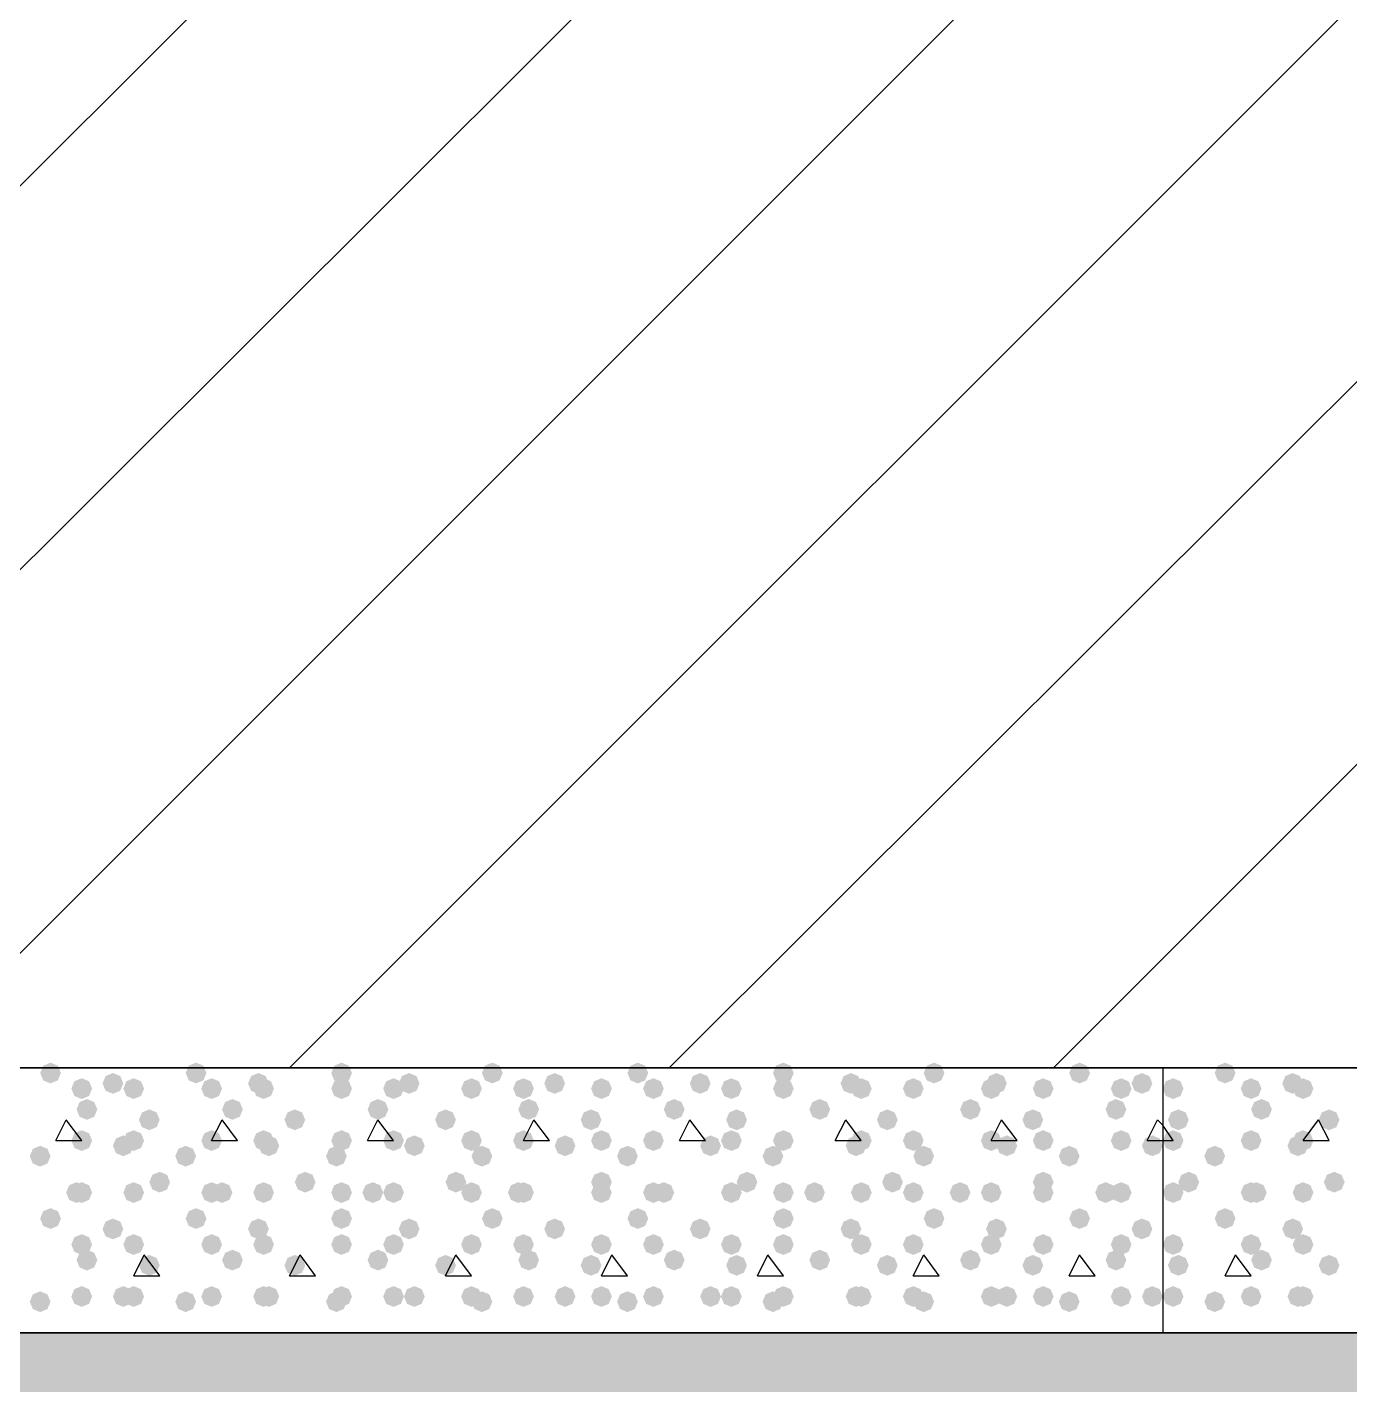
# Model space of a CAD drawing. Header units: millimetres. Extents: x 0 to 420, y 0 to 297.
# Drawn here: x 78.63 to 89.41, y 177.5 to 188.56 of the extents above; entities that cross this region are included whole.
import ezdxf

# ---------------------------------------------------------------- set-up
doc = ezdxf.new("R2010")
doc.units = ezdxf.units.MM
doc.layers.get('0').update_dxf_attribs({"linetype": 'CONTINUOUS'})

msp = doc.modelspace()

# ---------------------------------------------------------------- hatches: boundary and pattern name
at = {"true_color": 0x000008}
for points in [[(78.909333, 180.043667), (78.884462, 179.983871), (78.824667, 179.959), (78.764871, 179.983871), (78.74, 180.043667), (78.764871, 180.103462), (78.824667, 180.128333), (78.884462, 180.103463)], [(80.094667, 180.043667), (80.069796, 179.983871), (80.01, 179.959), (79.950204, 179.983871), (79.925333, 180.043667), (79.950204, 180.103462), (80.01, 180.128333), (80.069796, 180.103463)], [(81.28, 180.043667), (81.255129, 179.983871), (81.195333, 179.959), (81.135538, 179.983871), (81.110667, 180.043667), (81.135537, 180.103462), (81.195333, 180.128333), (81.255129, 180.103463)], [(82.507667, 180.043667), (82.482796, 179.983871), (82.423, 179.959), (82.363204, 179.983871), (82.338333, 180.043667), (82.363204, 180.103462), (82.423, 180.128333), (82.482796, 180.103463)], [(83.693, 180.043667), (83.668129, 179.983871), (83.608333, 179.959), (83.548537, 179.983871), (83.523667, 180.043667), (83.548537, 180.103462), (83.608333, 180.128333), (83.668129, 180.103463)], [(84.878333, 180.043667), (84.853463, 179.983871), (84.793667, 179.959), (84.733871, 179.983871), (84.709, 180.043667), (84.733871, 180.103462), (84.793667, 180.128333), (84.853462, 180.103463)], [(86.106, 180.043667), (86.081129, 179.983871), (86.021333, 179.959), (85.961537, 179.983871), (85.936667, 180.043667), (85.961537, 180.103462), (86.021333, 180.128333), (86.081129, 180.103463)], [(87.291333, 180.043667), (87.266463, 179.983871), (87.206667, 179.959), (87.146871, 179.983871), (87.122, 180.043667), (87.146871, 180.103462), (87.206667, 180.128333), (87.266462, 180.103463)], [(79.163333, 179.916667), (79.138463, 179.856871), (79.078667, 179.832), (79.018871, 179.856871), (78.994, 179.916667), (79.018871, 179.976462), (79.078667, 180.001333), (79.138462, 179.976463)], [(79.417333, 179.959), (79.392463, 179.899204), (79.332667, 179.874333), (79.272871, 179.899204), (79.248, 179.959), (79.272871, 180.018796), (79.332667, 180.043667), (79.392462, 180.018796)], [(79.586667, 179.916667), (79.561796, 179.856871), (79.502, 179.832), (79.442204, 179.856871), (79.417333, 179.916667), (79.442204, 179.976462), (79.502, 180.001333), (79.561796, 179.976463)], [(80.221667, 179.916667), (80.196796, 179.856871), (80.137, 179.832), (80.077204, 179.856871), (80.052333, 179.916667), (80.077204, 179.976462), (80.137, 180.001333), (80.196796, 179.976463)], [(80.602667, 179.959), (80.577796, 179.899204), (80.518, 179.874333), (80.458204, 179.899204), (80.433333, 179.959), (80.458204, 180.018796), (80.518, 180.043667), (80.577796, 180.018796)], [(80.645, 179.916667), (80.620129, 179.856871), (80.560333, 179.832), (80.500538, 179.856871), (80.475667, 179.916667), (80.500537, 179.976462), (80.560333, 180.001333), (80.620129, 179.976463)], [(81.28, 179.916667), (81.255129, 179.856871), (81.195333, 179.832), (81.135538, 179.856871), (81.110667, 179.916667), (81.135537, 179.976462), (81.195333, 180.001333), (81.255129, 179.976463)], [(81.703333, 179.916667), (81.678463, 179.856871), (81.618667, 179.832), (81.558871, 179.856871), (81.534, 179.916667), (81.558871, 179.976462), (81.618667, 180.001333), (81.678462, 179.976463)], [(81.830333, 179.959), (81.805463, 179.899204), (81.745667, 179.874333), (81.685871, 179.899204), (81.661, 179.959), (81.685871, 180.018796), (81.745667, 180.043667), (81.805462, 180.018796)], [(82.338333, 179.916667), (82.313463, 179.856871), (82.253667, 179.832), (82.193871, 179.856871), (82.169, 179.916667), (82.193871, 179.976462), (82.253667, 180.001333), (82.313462, 179.976463)], [(82.761667, 179.916667), (82.736796, 179.856871), (82.677, 179.832), (82.617204, 179.856871), (82.592333, 179.916667), (82.617204, 179.976462), (82.677, 180.001333), (82.736796, 179.976463)], [(83.015667, 179.959), (82.990796, 179.899204), (82.931, 179.874333), (82.871204, 179.899204), (82.846333, 179.959), (82.871204, 180.018796), (82.931, 180.043667), (82.990796, 180.018796)], [(83.396667, 179.916667), (83.371796, 179.856871), (83.312, 179.832), (83.252204, 179.856871), (83.227333, 179.916667), (83.252204, 179.976462), (83.312, 180.001333), (83.371796, 179.976463)], [(83.82, 179.916667), (83.795129, 179.856871), (83.735333, 179.832), (83.675538, 179.856871), (83.650667, 179.916667), (83.675537, 179.976462), (83.735333, 180.001333), (83.795129, 179.976463)], [(84.201, 179.959), (84.176129, 179.899204), (84.116333, 179.874333), (84.056537, 179.899204), (84.031667, 179.959), (84.056537, 180.018796), (84.116333, 180.043667), (84.176129, 180.018796)], [(84.455, 179.916667), (84.430129, 179.856871), (84.370333, 179.832), (84.310538, 179.856871), (84.285667, 179.916667), (84.310537, 179.976462), (84.370333, 180.001333), (84.430129, 179.976463)], [(84.878333, 179.916667), (84.853463, 179.856871), (84.793667, 179.832), (84.733871, 179.856871), (84.709, 179.916667), (84.733871, 179.976462), (84.793667, 180.001333), (84.853462, 179.976463)], [(85.428667, 179.959), (85.403796, 179.899204), (85.344, 179.874333), (85.284204, 179.899204), (85.259333, 179.959), (85.284204, 180.018796), (85.344, 180.043667), (85.403796, 180.018796)], [(85.513333, 179.916667), (85.488463, 179.856871), (85.428667, 179.832), (85.368871, 179.856871), (85.344, 179.916667), (85.368871, 179.976462), (85.428667, 180.001333), (85.488462, 179.976463)], [(85.936667, 179.916667), (85.911796, 179.856871), (85.852, 179.832), (85.792204, 179.856871), (85.767333, 179.916667), (85.792204, 179.976462), (85.852, 180.001333), (85.911796, 179.976463)], [(86.571667, 179.916667), (86.546796, 179.856871), (86.487, 179.832), (86.427204, 179.856871), (86.402333, 179.916667), (86.427204, 179.976462), (86.487, 180.001333), (86.546796, 179.976463)], [(86.614, 179.959), (86.589129, 179.899204), (86.529333, 179.874333), (86.469538, 179.899204), (86.444667, 179.959), (86.469537, 180.018796), (86.529333, 180.043667), (86.589129, 180.018796)], [(86.995, 179.916667), (86.970129, 179.856871), (86.910333, 179.832), (86.850538, 179.856871), (86.825667, 179.916667), (86.850537, 179.976462), (86.910333, 180.001333), (86.970129, 179.976463)], [(87.63, 179.916667), (87.605129, 179.856871), (87.545333, 179.832), (87.485538, 179.856871), (87.460667, 179.916667), (87.485537, 179.976462), (87.545333, 180.001333), (87.605129, 179.976463)], [(87.799333, 179.959), (87.774462, 179.899204), (87.714667, 179.874333), (87.654871, 179.899204), (87.63, 179.959), (87.654871, 180.018796), (87.714667, 180.043667), (87.774462, 180.018796)], [(79.205667, 179.747333), (79.180796, 179.687537), (79.121, 179.662667), (79.061204, 179.687537), (79.036333, 179.747333), (79.061204, 179.807129), (79.121, 179.832), (79.180796, 179.807129)], [(80.391, 179.747333), (80.366129, 179.687537), (80.306333, 179.662667), (80.246537, 179.687537), (80.221667, 179.747333), (80.246537, 179.807129), (80.306333, 179.832), (80.366129, 179.807129)], [(81.576333, 179.747333), (81.551463, 179.687537), (81.491667, 179.662667), (81.431871, 179.687537), (81.407, 179.747333), (81.431871, 179.807129), (81.491667, 179.832), (81.551462, 179.807129)], [(82.804, 179.747333), (82.779129, 179.687537), (82.719333, 179.662667), (82.659538, 179.687537), (82.634667, 179.747333), (82.659537, 179.807129), (82.719333, 179.832), (82.779129, 179.807129)], [(83.989333, 179.747333), (83.964462, 179.687537), (83.904667, 179.662667), (83.844871, 179.687537), (83.82, 179.747333), (83.844871, 179.807129), (83.904667, 179.832), (83.964462, 179.807129)], [(85.174667, 179.747333), (85.149796, 179.687537), (85.09, 179.662667), (85.030204, 179.687537), (85.005333, 179.747333), (85.030204, 179.807129), (85.09, 179.832), (85.149796, 179.807129)], [(86.402333, 179.747333), (86.377463, 179.687537), (86.317667, 179.662667), (86.257871, 179.687537), (86.233, 179.747333), (86.257871, 179.807129), (86.317667, 179.832), (86.377462, 179.807129)], [(87.587667, 179.747333), (87.562796, 179.687537), (87.503, 179.662667), (87.443204, 179.687537), (87.418333, 179.747333), (87.443204, 179.807129), (87.503, 179.832), (87.562796, 179.807129)], [(79.713667, 179.662667), (79.688796, 179.602871), (79.629, 179.578), (79.569204, 179.602871), (79.544333, 179.662667), (79.569204, 179.722462), (79.629, 179.747333), (79.688796, 179.722463)], [(80.899, 179.662667), (80.874129, 179.602871), (80.814333, 179.578), (80.754538, 179.602871), (80.729667, 179.662667), (80.754537, 179.722462), (80.814333, 179.747333), (80.874129, 179.722463)], [(82.126667, 179.662667), (82.101796, 179.602871), (82.042, 179.578), (81.982204, 179.602871), (81.957333, 179.662667), (81.982204, 179.722462), (82.042, 179.747333), (82.101796, 179.722463)], [(83.312, 179.662667), (83.287129, 179.602871), (83.227333, 179.578), (83.167538, 179.602871), (83.142667, 179.662667), (83.167537, 179.722462), (83.227333, 179.747333), (83.287129, 179.722463)], [(84.497333, 179.662667), (84.472463, 179.602871), (84.412667, 179.578), (84.352871, 179.602871), (84.328, 179.662667), (84.352871, 179.722462), (84.412667, 179.747333), (84.472462, 179.722463)], [(85.725, 179.662667), (85.700129, 179.602871), (85.640333, 179.578), (85.580538, 179.602871), (85.555667, 179.662667), (85.580537, 179.722462), (85.640333, 179.747333), (85.700129, 179.722463)], [(86.910333, 179.662667), (86.885463, 179.602871), (86.825667, 179.578), (86.765871, 179.602871), (86.741, 179.662667), (86.765871, 179.722462), (86.825667, 179.747333), (86.885462, 179.722463)], [(79.163333, 179.493333), (79.138463, 179.433538), (79.078667, 179.408667), (79.018871, 179.433538), (78.994, 179.493333), (79.018871, 179.553129), (79.078667, 179.578), (79.138462, 179.553129)], [(79.502, 179.451), (79.477129, 179.391204), (79.417333, 179.366333), (79.357538, 179.391204), (79.332667, 179.451), (79.357537, 179.510796), (79.417333, 179.535667), (79.477129, 179.510796)], [(79.586667, 179.493333), (79.561796, 179.433538), (79.502, 179.408667), (79.442204, 179.433538), (79.417333, 179.493333), (79.442204, 179.553129), (79.502, 179.578), (79.561796, 179.553129)], [(80.221667, 179.493333), (80.196796, 179.433538), (80.137, 179.408667), (80.077204, 179.433538), (80.052333, 179.493333), (80.077204, 179.553129), (80.137, 179.578), (80.196796, 179.553129)], [(80.645, 179.493333), (80.620129, 179.433538), (80.560333, 179.408667), (80.500538, 179.433538), (80.475667, 179.493333), (80.500537, 179.553129), (80.560333, 179.578), (80.620129, 179.553129)], [(80.687333, 179.451), (80.662463, 179.391204), (80.602667, 179.366333), (80.542871, 179.391204), (80.518, 179.451), (80.542871, 179.510796), (80.602667, 179.535667), (80.662462, 179.510796)], [(81.28, 179.493333), (81.255129, 179.433538), (81.195333, 179.408667), (81.135538, 179.433538), (81.110667, 179.493333), (81.135537, 179.553129), (81.195333, 179.578), (81.255129, 179.553129)], [(81.703333, 179.493333), (81.678463, 179.433538), (81.618667, 179.408667), (81.558871, 179.433538), (81.534, 179.493333), (81.558871, 179.553129), (81.618667, 179.578), (81.678462, 179.553129)], [(81.872667, 179.451), (81.847796, 179.391204), (81.788, 179.366333), (81.728204, 179.391204), (81.703333, 179.451), (81.728204, 179.510796), (81.788, 179.535667), (81.847796, 179.510796)], [(82.338333, 179.493333), (82.313463, 179.433538), (82.253667, 179.408667), (82.193871, 179.433538), (82.169, 179.493333), (82.193871, 179.553129), (82.253667, 179.578), (82.313462, 179.553129)], [(82.761667, 179.493333), (82.736796, 179.433538), (82.677, 179.408667), (82.617204, 179.433538), (82.592333, 179.493333), (82.617204, 179.553129), (82.677, 179.578), (82.736796, 179.553129)], [(83.100333, 179.451), (83.075463, 179.391204), (83.015667, 179.366333), (82.955871, 179.391204), (82.931, 179.451), (82.955871, 179.510796), (83.015667, 179.535667), (83.075462, 179.510796)], [(83.396667, 179.493333), (83.371796, 179.433538), (83.312, 179.408667), (83.252204, 179.433538), (83.227333, 179.493333), (83.252204, 179.553129), (83.312, 179.578), (83.371796, 179.553129)], [(83.82, 179.493333), (83.795129, 179.433538), (83.735333, 179.408667), (83.675538, 179.433538), (83.650667, 179.493333), (83.675537, 179.553129), (83.735333, 179.578), (83.795129, 179.553129)], [(84.285667, 179.451), (84.260796, 179.391204), (84.201, 179.366333), (84.141204, 179.391204), (84.116333, 179.451), (84.141204, 179.510796), (84.201, 179.535667), (84.260796, 179.510796)], [(84.455, 179.493333), (84.430129, 179.433538), (84.370333, 179.408667), (84.310538, 179.433538), (84.285667, 179.493333), (84.310537, 179.553129), (84.370333, 179.578), (84.430129, 179.553129)], [(84.878333, 179.493333), (84.853463, 179.433538), (84.793667, 179.408667), (84.733871, 179.433538), (84.709, 179.493333), (84.733871, 179.553129), (84.793667, 179.578), (84.853462, 179.553129)], [(85.471, 179.451), (85.446129, 179.391204), (85.386333, 179.366333), (85.326537, 179.391204), (85.301667, 179.451), (85.326537, 179.510796), (85.386333, 179.535667), (85.446129, 179.510796)], [(85.513333, 179.493333), (85.488463, 179.433538), (85.428667, 179.408667), (85.368871, 179.433538), (85.344, 179.493333), (85.368871, 179.553129), (85.428667, 179.578), (85.488462, 179.553129)], [(85.936667, 179.493333), (85.911796, 179.433538), (85.852, 179.408667), (85.792204, 179.433538), (85.767333, 179.493333), (85.792204, 179.553129), (85.852, 179.578), (85.911796, 179.553129)], [(86.571667, 179.493333), (86.546796, 179.433538), (86.487, 179.408667), (86.427204, 179.433538), (86.402333, 179.493333), (86.427204, 179.553129), (86.487, 179.578), (86.546796, 179.553129)], [(86.698667, 179.451), (86.673796, 179.391204), (86.614, 179.366333), (86.554204, 179.391204), (86.529333, 179.451), (86.554204, 179.510796), (86.614, 179.535667), (86.673796, 179.510796)], [(86.995, 179.493333), (86.970129, 179.433538), (86.910333, 179.408667), (86.850538, 179.433538), (86.825667, 179.493333), (86.850537, 179.553129), (86.910333, 179.578), (86.970129, 179.553129)], [(87.63, 179.493333), (87.605129, 179.433538), (87.545333, 179.408667), (87.485538, 179.433538), (87.460667, 179.493333), (87.485537, 179.553129), (87.545333, 179.578), (87.605129, 179.553129)], [(87.884, 179.451), (87.859129, 179.391204), (87.799333, 179.366333), (87.739538, 179.391204), (87.714667, 179.451), (87.739537, 179.510796), (87.799333, 179.535667), (87.859129, 179.510796)], [(78.824667, 179.366333), (78.799796, 179.306537), (78.74, 179.281667), (78.680204, 179.306537), (78.655333, 179.366333), (78.680204, 179.426129), (78.74, 179.451), (78.799796, 179.426129)], [(80.01, 179.366333), (79.985129, 179.306537), (79.925333, 179.281667), (79.865538, 179.306537), (79.840667, 179.366333), (79.865537, 179.426129), (79.925333, 179.451), (79.985129, 179.426129)], [(81.237667, 179.366333), (81.212796, 179.306537), (81.153, 179.281667), (81.093204, 179.306537), (81.068333, 179.366333), (81.093204, 179.426129), (81.153, 179.451), (81.212796, 179.426129)], [(82.423, 179.366333), (82.398129, 179.306537), (82.338333, 179.281667), (82.278537, 179.306537), (82.253667, 179.366333), (82.278537, 179.426129), (82.338333, 179.451), (82.398129, 179.426129)], [(83.608333, 179.366333), (83.583463, 179.306537), (83.523667, 179.281667), (83.463871, 179.306537), (83.439, 179.366333), (83.463871, 179.426129), (83.523667, 179.451), (83.583462, 179.426129)], [(84.793667, 179.366333), (84.768796, 179.306537), (84.709, 179.281667), (84.649204, 179.306537), (84.624333, 179.366333), (84.649204, 179.426129), (84.709, 179.451), (84.768796, 179.426129)], [(86.021333, 179.366333), (85.996462, 179.306537), (85.936667, 179.281667), (85.876871, 179.306537), (85.852, 179.366333), (85.876871, 179.426129), (85.936667, 179.451), (85.996462, 179.426129)], [(87.206667, 179.366333), (87.181796, 179.306537), (87.122, 179.281667), (87.062204, 179.306537), (87.037333, 179.366333), (87.062204, 179.426129), (87.122, 179.451), (87.181796, 179.426129)], [(79.798333, 179.154667), (79.773463, 179.094871), (79.713667, 179.07), (79.653871, 179.094871), (79.629, 179.154667), (79.653871, 179.214462), (79.713667, 179.239333), (79.773462, 179.214463)], [(80.983667, 179.154667), (80.958796, 179.094871), (80.899, 179.07), (80.839204, 179.094871), (80.814333, 179.154667), (80.839204, 179.214462), (80.899, 179.239333), (80.958796, 179.214463)], [(82.211333, 179.154667), (82.186462, 179.094871), (82.126667, 179.07), (82.066871, 179.094871), (82.042, 179.154667), (82.066871, 179.214462), (82.126667, 179.239333), (82.186462, 179.214463)], [(83.396667, 179.154667), (83.371796, 179.094871), (83.312, 179.07), (83.252204, 179.094871), (83.227333, 179.154667), (83.252204, 179.214462), (83.312, 179.239333), (83.371796, 179.214463)], [(84.582, 179.154667), (84.557129, 179.094871), (84.497333, 179.07), (84.437538, 179.094871), (84.412667, 179.154667), (84.437537, 179.214462), (84.497333, 179.239333), (84.557129, 179.214463)], [(85.767333, 179.154667), (85.742463, 179.094871), (85.682667, 179.07), (85.622871, 179.094871), (85.598, 179.154667), (85.622871, 179.214462), (85.682667, 179.239333), (85.742462, 179.214463)], [(86.995, 179.154667), (86.970129, 179.094871), (86.910333, 179.07), (86.850538, 179.094871), (86.825667, 179.154667), (86.850537, 179.214462), (86.910333, 179.239333), (86.970129, 179.214463)], [(79.121, 179.07), (79.096129, 179.010204), (79.036333, 178.985333), (78.976537, 179.010204), (78.951667, 179.07), (78.976537, 179.129796), (79.036333, 179.154667), (79.096129, 179.129796)], [(79.163333, 179.07), (79.138463, 179.010204), (79.078667, 178.985333), (79.018871, 179.010204), (78.994, 179.07), (79.018871, 179.129796), (79.078667, 179.154667), (79.138462, 179.129796)], [(79.586667, 179.07), (79.561796, 179.010204), (79.502, 178.985333), (79.442204, 179.010204), (79.417333, 179.07), (79.442204, 179.129796), (79.502, 179.154667), (79.561796, 179.129796)], [(80.221667, 179.07), (80.196796, 179.010204), (80.137, 178.985333), (80.077204, 179.010204), (80.052333, 179.07), (80.077204, 179.129796), (80.137, 179.154667), (80.196796, 179.129796)], [(80.306333, 179.07), (80.281463, 179.010204), (80.221667, 178.985333), (80.161871, 179.010204), (80.137, 179.07), (80.161871, 179.129796), (80.221667, 179.154667), (80.281462, 179.129796)], [(80.645, 179.07), (80.620129, 179.010204), (80.560333, 178.985333), (80.500538, 179.010204), (80.475667, 179.07), (80.500537, 179.129796), (80.560333, 179.154667), (80.620129, 179.129796)], [(81.28, 179.07), (81.255129, 179.010204), (81.195333, 178.985333), (81.135538, 179.010204), (81.110667, 179.07), (81.135537, 179.129796), (81.195333, 179.154667), (81.255129, 179.129796)], [(81.534, 179.07), (81.509129, 179.010204), (81.449333, 178.985333), (81.389538, 179.010204), (81.364667, 179.07), (81.389537, 179.129796), (81.449333, 179.154667), (81.509129, 179.129796)], [(81.703333, 179.07), (81.678463, 179.010204), (81.618667, 178.985333), (81.558871, 179.010204), (81.534, 179.07), (81.558871, 179.129796), (81.618667, 179.154667), (81.678462, 179.129796)], [(82.338333, 179.07), (82.313463, 179.010204), (82.253667, 178.985333), (82.193871, 179.010204), (82.169, 179.07), (82.193871, 179.129796), (82.253667, 179.154667), (82.313462, 179.129796)], [(82.719333, 179.07), (82.694462, 179.010204), (82.634667, 178.985333), (82.574871, 179.010204), (82.55, 179.07), (82.574871, 179.129796), (82.634667, 179.154667), (82.694462, 179.129796)], [(82.761667, 179.07), (82.736796, 179.010204), (82.677, 178.985333), (82.617204, 179.010204), (82.592333, 179.07), (82.617204, 179.129796), (82.677, 179.154667), (82.736796, 179.129796)], [(83.396667, 179.07), (83.371796, 179.010204), (83.312, 178.985333), (83.252204, 179.010204), (83.227333, 179.07), (83.252204, 179.129796), (83.312, 179.154667), (83.371796, 179.129796)], [(83.82, 179.07), (83.795129, 179.010204), (83.735333, 178.985333), (83.675538, 179.010204), (83.650667, 179.07), (83.675537, 179.129796), (83.735333, 179.154667), (83.795129, 179.129796)], [(83.904667, 179.07), (83.879796, 179.010204), (83.82, 178.985333), (83.760204, 179.010204), (83.735333, 179.07), (83.760204, 179.129796), (83.82, 179.154667), (83.879796, 179.129796)], [(84.455, 179.07), (84.430129, 179.010204), (84.370333, 178.985333), (84.310538, 179.010204), (84.285667, 179.07), (84.310537, 179.129796), (84.370333, 179.154667), (84.430129, 179.129796)], [(84.878333, 179.07), (84.853463, 179.010204), (84.793667, 178.985333), (84.733871, 179.010204), (84.709, 179.07), (84.733871, 179.129796), (84.793667, 179.154667), (84.853462, 179.129796)], [(85.132333, 179.07), (85.107463, 179.010204), (85.047667, 178.985333), (84.987871, 179.010204), (84.963, 179.07), (84.987871, 179.129796), (85.047667, 179.154667), (85.107462, 179.129796)], [(85.513333, 179.07), (85.488463, 179.010204), (85.428667, 178.985333), (85.368871, 179.010204), (85.344, 179.07), (85.368871, 179.129796), (85.428667, 179.154667), (85.488462, 179.129796)], [(85.936667, 179.07), (85.911796, 179.010204), (85.852, 178.985333), (85.792204, 179.010204), (85.767333, 179.07), (85.792204, 179.129796), (85.852, 179.154667), (85.911796, 179.129796)], [(86.317667, 179.07), (86.292796, 179.010204), (86.233, 178.985333), (86.173204, 179.010204), (86.148333, 179.07), (86.173204, 179.129796), (86.233, 179.154667), (86.292796, 179.129796)], [(86.571667, 179.07), (86.546796, 179.010204), (86.487, 178.985333), (86.427204, 179.010204), (86.402333, 179.07), (86.427204, 179.129796), (86.487, 179.154667), (86.546796, 179.129796)], [(86.995, 179.07), (86.970129, 179.010204), (86.910333, 178.985333), (86.850538, 179.010204), (86.825667, 179.07), (86.850537, 179.129796), (86.910333, 179.154667), (86.970129, 179.129796)], [(87.503, 179.07), (87.478129, 179.010204), (87.418333, 178.985333), (87.358537, 179.010204), (87.333667, 179.07), (87.358537, 179.129796), (87.418333, 179.154667), (87.478129, 179.129796)], [(87.63, 179.07), (87.605129, 179.010204), (87.545333, 178.985333), (87.485538, 179.010204), (87.460667, 179.07), (87.485537, 179.129796), (87.545333, 179.154667), (87.605129, 179.129796)], [(78.909333, 178.858333), (78.884462, 178.798537), (78.824667, 178.773667), (78.764871, 178.798537), (78.74, 178.858333), (78.764871, 178.918129), (78.824667, 178.943), (78.884462, 178.918129)], [(79.417333, 178.773667), (79.392463, 178.713871), (79.332667, 178.689), (79.272871, 178.713871), (79.248, 178.773667), (79.272871, 178.833462), (79.332667, 178.858333), (79.392462, 178.833463)], [(80.094667, 178.858333), (80.069796, 178.798537), (80.01, 178.773667), (79.950204, 178.798537), (79.925333, 178.858333), (79.950204, 178.918129), (80.01, 178.943), (80.069796, 178.918129)], [(80.602667, 178.773667), (80.577796, 178.713871), (80.518, 178.689), (80.458204, 178.713871), (80.433333, 178.773667), (80.458204, 178.833462), (80.518, 178.858333), (80.577796, 178.833463)], [(81.28, 178.858333), (81.255129, 178.798537), (81.195333, 178.773667), (81.135538, 178.798537), (81.110667, 178.858333), (81.135537, 178.918129), (81.195333, 178.943), (81.255129, 178.918129)], [(81.830333, 178.773667), (81.805463, 178.713871), (81.745667, 178.689), (81.685871, 178.713871), (81.661, 178.773667), (81.685871, 178.833462), (81.745667, 178.858333), (81.805462, 178.833463)], [(82.507667, 178.858333), (82.482796, 178.798537), (82.423, 178.773667), (82.363204, 178.798537), (82.338333, 178.858333), (82.363204, 178.918129), (82.423, 178.943), (82.482796, 178.918129)], [(83.015667, 178.773667), (82.990796, 178.713871), (82.931, 178.689), (82.871204, 178.713871), (82.846333, 178.773667), (82.871204, 178.833462), (82.931, 178.858333), (82.990796, 178.833463)], [(83.693, 178.858333), (83.668129, 178.798537), (83.608333, 178.773667), (83.548537, 178.798537), (83.523667, 178.858333), (83.548537, 178.918129), (83.608333, 178.943), (83.668129, 178.918129)], [(84.201, 178.773667), (84.176129, 178.713871), (84.116333, 178.689), (84.056537, 178.713871), (84.031667, 178.773667), (84.056537, 178.833462), (84.116333, 178.858333), (84.176129, 178.833463)], [(84.878333, 178.858333), (84.853463, 178.798537), (84.793667, 178.773667), (84.733871, 178.798537), (84.709, 178.858333), (84.733871, 178.918129), (84.793667, 178.943), (84.853462, 178.918129)], [(85.428667, 178.773667), (85.403796, 178.713871), (85.344, 178.689), (85.284204, 178.713871), (85.259333, 178.773667), (85.284204, 178.833462), (85.344, 178.858333), (85.403796, 178.833463)], [(86.106, 178.858333), (86.081129, 178.798537), (86.021333, 178.773667), (85.961537, 178.798537), (85.936667, 178.858333), (85.961537, 178.918129), (86.021333, 178.943), (86.081129, 178.918129)], [(86.614, 178.773667), (86.589129, 178.713871), (86.529333, 178.689), (86.469538, 178.713871), (86.444667, 178.773667), (86.469537, 178.833462), (86.529333, 178.858333), (86.589129, 178.833463)], [(87.291333, 178.858333), (87.266463, 178.798537), (87.206667, 178.773667), (87.146871, 178.798537), (87.122, 178.858333), (87.146871, 178.918129), (87.206667, 178.943), (87.266462, 178.918129)], [(87.799333, 178.773667), (87.774462, 178.713871), (87.714667, 178.689), (87.654871, 178.713871), (87.63, 178.773667), (87.654871, 178.833462), (87.714667, 178.858333), (87.774462, 178.833463)], [(79.163333, 178.646667), (79.138463, 178.586871), (79.078667, 178.562), (79.018871, 178.586871), (78.994, 178.646667), (79.018871, 178.706462), (79.078667, 178.731333), (79.138462, 178.706463)], [(79.586667, 178.646667), (79.561796, 178.586871), (79.502, 178.562), (79.442204, 178.586871), (79.417333, 178.646667), (79.442204, 178.706462), (79.502, 178.731333), (79.561796, 178.706463)], [(80.221667, 178.646667), (80.196796, 178.586871), (80.137, 178.562), (80.077204, 178.586871), (80.052333, 178.646667), (80.077204, 178.706462), (80.137, 178.731333), (80.196796, 178.706463)], [(80.645, 178.646667), (80.620129, 178.586871), (80.560333, 178.562), (80.500538, 178.586871), (80.475667, 178.646667), (80.500537, 178.706462), (80.560333, 178.731333), (80.620129, 178.706463)], [(81.28, 178.646667), (81.255129, 178.586871), (81.195333, 178.562), (81.135538, 178.586871), (81.110667, 178.646667), (81.135537, 178.706462), (81.195333, 178.731333), (81.255129, 178.706463)], [(81.703333, 178.646667), (81.678463, 178.586871), (81.618667, 178.562), (81.558871, 178.586871), (81.534, 178.646667), (81.558871, 178.706462), (81.618667, 178.731333), (81.678462, 178.706463)], [(82.338333, 178.646667), (82.313463, 178.586871), (82.253667, 178.562), (82.193871, 178.586871), (82.169, 178.646667), (82.193871, 178.706462), (82.253667, 178.731333), (82.313462, 178.706463)], [(82.761667, 178.646667), (82.736796, 178.586871), (82.677, 178.562), (82.617204, 178.586871), (82.592333, 178.646667), (82.617204, 178.706462), (82.677, 178.731333), (82.736796, 178.706463)], [(83.396667, 178.646667), (83.371796, 178.586871), (83.312, 178.562), (83.252204, 178.586871), (83.227333, 178.646667), (83.252204, 178.706462), (83.312, 178.731333), (83.371796, 178.706463)], [(83.82, 178.646667), (83.795129, 178.586871), (83.735333, 178.562), (83.675538, 178.586871), (83.650667, 178.646667), (83.675537, 178.706462), (83.735333, 178.731333), (83.795129, 178.706463)], [(84.455, 178.646667), (84.430129, 178.586871), (84.370333, 178.562), (84.310538, 178.586871), (84.285667, 178.646667), (84.310537, 178.706462), (84.370333, 178.731333), (84.430129, 178.706463)], [(84.878333, 178.646667), (84.853463, 178.586871), (84.793667, 178.562), (84.733871, 178.586871), (84.709, 178.646667), (84.733871, 178.706462), (84.793667, 178.731333), (84.853462, 178.706463)], [(85.513333, 178.646667), (85.488463, 178.586871), (85.428667, 178.562), (85.368871, 178.586871), (85.344, 178.646667), (85.368871, 178.706462), (85.428667, 178.731333), (85.488462, 178.706463)], [(85.936667, 178.646667), (85.911796, 178.586871), (85.852, 178.562), (85.792204, 178.586871), (85.767333, 178.646667), (85.792204, 178.706462), (85.852, 178.731333), (85.911796, 178.706463)], [(86.571667, 178.646667), (86.546796, 178.586871), (86.487, 178.562), (86.427204, 178.586871), (86.402333, 178.646667), (86.427204, 178.706462), (86.487, 178.731333), (86.546796, 178.706463)], [(86.995, 178.646667), (86.970129, 178.586871), (86.910333, 178.562), (86.850538, 178.586871), (86.825667, 178.646667), (86.850537, 178.706462), (86.910333, 178.731333), (86.970129, 178.706463)], [(87.63, 178.646667), (87.605129, 178.586871), (87.545333, 178.562), (87.485538, 178.586871), (87.460667, 178.646667), (87.485537, 178.706462), (87.545333, 178.731333), (87.605129, 178.706463)], [(79.205667, 178.519667), (79.180796, 178.459871), (79.121, 178.435), (79.061204, 178.459871), (79.036333, 178.519667), (79.061204, 178.579462), (79.121, 178.604333), (79.180796, 178.579463)], [(79.713667, 178.477333), (79.688796, 178.417537), (79.629, 178.392667), (79.569204, 178.417537), (79.544333, 178.477333), (79.569204, 178.537129), (79.629, 178.562), (79.688796, 178.537129)], [(80.391, 178.519667), (80.366129, 178.459871), (80.306333, 178.435), (80.246537, 178.459871), (80.221667, 178.519667), (80.246537, 178.579462), (80.306333, 178.604333), (80.366129, 178.579463)], [(80.899, 178.477333), (80.874129, 178.417537), (80.814333, 178.392667), (80.754538, 178.417537), (80.729667, 178.477333), (80.754537, 178.537129), (80.814333, 178.562), (80.874129, 178.537129)], [(81.576333, 178.519667), (81.551463, 178.459871), (81.491667, 178.435), (81.431871, 178.459871), (81.407, 178.519667), (81.431871, 178.579462), (81.491667, 178.604333), (81.551462, 178.579463)], [(82.126667, 178.477333), (82.101796, 178.417537), (82.042, 178.392667), (81.982204, 178.417537), (81.957333, 178.477333), (81.982204, 178.537129), (82.042, 178.562), (82.101796, 178.537129)], [(82.804, 178.519667), (82.779129, 178.459871), (82.719333, 178.435), (82.659538, 178.459871), (82.634667, 178.519667), (82.659537, 178.579462), (82.719333, 178.604333), (82.779129, 178.579463)], [(83.312, 178.477333), (83.287129, 178.417537), (83.227333, 178.392667), (83.167538, 178.417537), (83.142667, 178.477333), (83.167537, 178.537129), (83.227333, 178.562), (83.287129, 178.537129)], [(83.989333, 178.519667), (83.964462, 178.459871), (83.904667, 178.435), (83.844871, 178.459871), (83.82, 178.519667), (83.844871, 178.579462), (83.904667, 178.604333), (83.964462, 178.579463)], [(84.497333, 178.477333), (84.472463, 178.417537), (84.412667, 178.392667), (84.352871, 178.417537), (84.328, 178.477333), (84.352871, 178.537129), (84.412667, 178.562), (84.472462, 178.537129)], [(85.174667, 178.519667), (85.149796, 178.459871), (85.09, 178.435), (85.030204, 178.459871), (85.005333, 178.519667), (85.030204, 178.579462), (85.09, 178.604333), (85.149796, 178.579463)], [(85.725, 178.477333), (85.700129, 178.417537), (85.640333, 178.392667), (85.580538, 178.417537), (85.555667, 178.477333), (85.580537, 178.537129), (85.640333, 178.562), (85.700129, 178.537129)], [(86.402333, 178.519667), (86.377463, 178.459871), (86.317667, 178.435), (86.257871, 178.459871), (86.233, 178.519667), (86.257871, 178.579462), (86.317667, 178.604333), (86.377462, 178.579463)], [(86.910333, 178.477333), (86.885463, 178.417537), (86.825667, 178.392667), (86.765871, 178.417537), (86.741, 178.477333), (86.765871, 178.537129), (86.825667, 178.562), (86.885462, 178.537129)], [(87.587667, 178.519667), (87.562796, 178.459871), (87.503, 178.435), (87.443204, 178.459871), (87.418333, 178.519667), (87.443204, 178.579462), (87.503, 178.604333), (87.562796, 178.579463)], [(79.163333, 178.223333), (79.138463, 178.163537), (79.078667, 178.138667), (79.018871, 178.163537), (78.994, 178.223333), (79.018871, 178.283129), (79.078667, 178.308), (79.138462, 178.283129)], [(79.502, 178.223333), (79.477129, 178.163537), (79.417333, 178.138667), (79.357538, 178.163537), (79.332667, 178.223333), (79.357537, 178.283129), (79.417333, 178.308), (79.477129, 178.283129)], [(79.586667, 178.223333), (79.561796, 178.163537), (79.502, 178.138667), (79.442204, 178.163537), (79.417333, 178.223333), (79.442204, 178.283129), (79.502, 178.308), (79.561796, 178.283129)], [(80.221667, 178.223333), (80.196796, 178.163537), (80.137, 178.138667), (80.077204, 178.163537), (80.052333, 178.223333), (80.077204, 178.283129), (80.137, 178.308), (80.196796, 178.283129)], [(80.645, 178.223333), (80.620129, 178.163537), (80.560333, 178.138667), (80.500538, 178.163537), (80.475667, 178.223333), (80.500537, 178.283129), (80.560333, 178.308), (80.620129, 178.283129)], [(80.687333, 178.223333), (80.662463, 178.163537), (80.602667, 178.138667), (80.542871, 178.163537), (80.518, 178.223333), (80.542871, 178.283129), (80.602667, 178.308), (80.662462, 178.283129)], [(81.28, 178.223333), (81.255129, 178.163537), (81.195333, 178.138667), (81.135538, 178.163537), (81.110667, 178.223333), (81.135537, 178.283129), (81.195333, 178.308), (81.255129, 178.283129)], [(81.703333, 178.223333), (81.678463, 178.163537), (81.618667, 178.138667), (81.558871, 178.163537), (81.534, 178.223333), (81.558871, 178.283129), (81.618667, 178.308), (81.678462, 178.283129)], [(81.872667, 178.223333), (81.847796, 178.163537), (81.788, 178.138667), (81.728204, 178.163537), (81.703333, 178.223333), (81.728204, 178.283129), (81.788, 178.308), (81.847796, 178.283129)], [(82.338333, 178.223333), (82.313463, 178.163537), (82.253667, 178.138667), (82.193871, 178.163537), (82.169, 178.223333), (82.193871, 178.283129), (82.253667, 178.308), (82.313462, 178.283129)], [(82.761667, 178.223333), (82.736796, 178.163537), (82.677, 178.138667), (82.617204, 178.163537), (82.592333, 178.223333), (82.617204, 178.283129), (82.677, 178.308), (82.736796, 178.283129)], [(83.100333, 178.223333), (83.075463, 178.163537), (83.015667, 178.138667), (82.955871, 178.163537), (82.931, 178.223333), (82.955871, 178.283129), (83.015667, 178.308), (83.075462, 178.283129)], [(83.396667, 178.223333), (83.371796, 178.163537), (83.312, 178.138667), (83.252204, 178.163537), (83.227333, 178.223333), (83.252204, 178.283129), (83.312, 178.308), (83.371796, 178.283129)], [(83.82, 178.223333), (83.795129, 178.163537), (83.735333, 178.138667), (83.675538, 178.163537), (83.650667, 178.223333), (83.675537, 178.283129), (83.735333, 178.308), (83.795129, 178.283129)], [(84.285667, 178.223333), (84.260796, 178.163537), (84.201, 178.138667), (84.141204, 178.163537), (84.116333, 178.223333), (84.141204, 178.283129), (84.201, 178.308), (84.260796, 178.283129)], [(84.455, 178.223333), (84.430129, 178.163537), (84.370333, 178.138667), (84.310538, 178.163537), (84.285667, 178.223333), (84.310537, 178.283129), (84.370333, 178.308), (84.430129, 178.283129)], [(84.878333, 178.223333), (84.853463, 178.163537), (84.793667, 178.138667), (84.733871, 178.163537), (84.709, 178.223333), (84.733871, 178.283129), (84.793667, 178.308), (84.853462, 178.283129)], [(85.471, 178.223333), (85.446129, 178.163537), (85.386333, 178.138667), (85.326537, 178.163537), (85.301667, 178.223333), (85.326537, 178.283129), (85.386333, 178.308), (85.446129, 178.283129)], [(85.513333, 178.223333), (85.488463, 178.163537), (85.428667, 178.138667), (85.368871, 178.163537), (85.344, 178.223333), (85.368871, 178.283129), (85.428667, 178.308), (85.488462, 178.283129)], [(85.936667, 178.223333), (85.911796, 178.163537), (85.852, 178.138667), (85.792204, 178.163537), (85.767333, 178.223333), (85.792204, 178.283129), (85.852, 178.308), (85.911796, 178.283129)], [(86.571667, 178.223333), (86.546796, 178.163537), (86.487, 178.138667), (86.427204, 178.163537), (86.402333, 178.223333), (86.427204, 178.283129), (86.487, 178.308), (86.546796, 178.283129)], [(86.698667, 178.223333), (86.673796, 178.163537), (86.614, 178.138667), (86.554204, 178.163537), (86.529333, 178.223333), (86.554204, 178.283129), (86.614, 178.308), (86.673796, 178.283129)], [(86.995, 178.223333), (86.970129, 178.163537), (86.910333, 178.138667), (86.850538, 178.163537), (86.825667, 178.223333), (86.850537, 178.283129), (86.910333, 178.308), (86.970129, 178.283129)], [(87.63, 178.223333), (87.605129, 178.163537), (87.545333, 178.138667), (87.485538, 178.163537), (87.460667, 178.223333), (87.485537, 178.283129), (87.545333, 178.308), (87.605129, 178.283129)], [(87.884, 178.223333), (87.859129, 178.163537), (87.799333, 178.138667), (87.739538, 178.163537), (87.714667, 178.223333), (87.739537, 178.283129), (87.799333, 178.308), (87.859129, 178.283129)], [(78.824667, 178.181), (78.799796, 178.121204), (78.74, 178.096333), (78.680204, 178.121204), (78.655333, 178.181), (78.680204, 178.240796), (78.74, 178.265667), (78.799796, 178.240796)], [(80.01, 178.181), (79.985129, 178.121204), (79.925333, 178.096333), (79.865538, 178.121204), (79.840667, 178.181), (79.865537, 178.240796), (79.925333, 178.265667), (79.985129, 178.240796)], [(81.237667, 178.181), (81.212796, 178.121204), (81.153, 178.096333), (81.093204, 178.121204), (81.068333, 178.181), (81.093204, 178.240796), (81.153, 178.265667), (81.212796, 178.240796)], [(82.423, 178.181), (82.398129, 178.121204), (82.338333, 178.096333), (82.278537, 178.121204), (82.253667, 178.181), (82.278537, 178.240796), (82.338333, 178.265667), (82.398129, 178.240796)], [(83.608333, 178.181), (83.583463, 178.121204), (83.523667, 178.096333), (83.463871, 178.121204), (83.439, 178.181), (83.463871, 178.240796), (83.523667, 178.265667), (83.583462, 178.240796)], [(84.793667, 178.181), (84.768796, 178.121204), (84.709, 178.096333), (84.649204, 178.121204), (84.624333, 178.181), (84.649204, 178.240796), (84.709, 178.265667), (84.768796, 178.240796)], [(86.021333, 178.181), (85.996462, 178.121204), (85.936667, 178.096333), (85.876871, 178.121204), (85.852, 178.181), (85.876871, 178.240796), (85.936667, 178.265667), (85.996462, 178.240796)], [(87.206667, 178.181), (87.181796, 178.121204), (87.122, 178.096333), (87.062204, 178.121204), (87.037333, 178.181), (87.062204, 178.240796), (87.122, 178.265667), (87.181796, 178.240796)]]:
    msp.add_hatch(color=0, dxfattribs=at).paths.add_polyline_path(points, flags=0)
at = {"true_color": 0x000007}
for points in [[(88.476667, 180.043667), (88.451796, 179.983871), (88.392, 179.959), (88.332204, 179.983871), (88.307333, 180.043667), (88.332204, 180.103462), (88.392, 180.128333), (88.451796, 180.103463)], [(88.053333, 179.916667), (88.028463, 179.856871), (87.968667, 179.832), (87.908871, 179.856871), (87.884, 179.916667), (87.908871, 179.976462), (87.968667, 180.001333), (88.028462, 179.976463)], [(88.688333, 179.916667), (88.663463, 179.856871), (88.603667, 179.832), (88.543871, 179.856871), (88.519, 179.916667), (88.543871, 179.976462), (88.603667, 180.001333), (88.663462, 179.976463)], [(89.027, 179.959), (89.002129, 179.899204), (88.942333, 179.874333), (88.882538, 179.899204), (88.857667, 179.959), (88.882537, 180.018796), (88.942333, 180.043667), (89.002129, 180.018796)], [(89.111667, 179.916667), (89.086796, 179.856871), (89.027, 179.832), (88.967204, 179.856871), (88.942333, 179.916667), (88.967204, 179.976462), (89.027, 180.001333), (89.086796, 179.976463)], [(88.773, 179.747333), (88.748129, 179.687537), (88.688333, 179.662667), (88.628537, 179.687537), (88.603667, 179.747333), (88.628537, 179.807129), (88.688333, 179.832), (88.748129, 179.807129)], [(88.095667, 179.662667), (88.070796, 179.602871), (88.011, 179.578), (87.951204, 179.602871), (87.926333, 179.662667), (87.951204, 179.722462), (88.011, 179.747333), (88.070796, 179.722463)], [(89.323333, 179.662667), (89.298463, 179.602871), (89.238667, 179.578), (89.178871, 179.602871), (89.154, 179.662667), (89.178871, 179.722462), (89.238667, 179.747333), (89.298462, 179.722463)], [(88.053333, 179.493333), (88.028463, 179.433538), (87.968667, 179.408667), (87.908871, 179.433538), (87.884, 179.493333), (87.908871, 179.553129), (87.968667, 179.578), (88.028462, 179.553129)], [(88.688333, 179.493333), (88.663463, 179.433538), (88.603667, 179.408667), (88.543871, 179.433538), (88.519, 179.493333), (88.543871, 179.553129), (88.603667, 179.578), (88.663462, 179.553129)], [(89.069333, 179.451), (89.044462, 179.391204), (88.984667, 179.366333), (88.924871, 179.391204), (88.9, 179.451), (88.924871, 179.510796), (88.984667, 179.535667), (89.044462, 179.510796)], [(89.111667, 179.493333), (89.086796, 179.433538), (89.027, 179.408667), (88.967204, 179.433538), (88.942333, 179.493333), (88.967204, 179.553129), (89.027, 179.578), (89.086796, 179.553129)], [(88.392, 179.366333), (88.367129, 179.306537), (88.307333, 179.281667), (88.247538, 179.306537), (88.222667, 179.366333), (88.247537, 179.426129), (88.307333, 179.451), (88.367129, 179.426129)], [(88.180333, 179.154667), (88.155463, 179.094871), (88.095667, 179.07), (88.035871, 179.094871), (88.011, 179.154667), (88.035871, 179.214462), (88.095667, 179.239333), (88.155462, 179.214463)], [(89.365667, 179.154667), (89.340796, 179.094871), (89.281, 179.07), (89.221204, 179.094871), (89.196333, 179.154667), (89.221204, 179.214462), (89.281, 179.239333), (89.340796, 179.214463)], [(88.053333, 179.07), (88.028463, 179.010204), (87.968667, 178.985333), (87.908871, 179.010204), (87.884, 179.07), (87.908871, 179.129796), (87.968667, 179.154667), (88.028462, 179.129796)], [(88.688333, 179.07), (88.663463, 179.010204), (88.603667, 178.985333), (88.543871, 179.010204), (88.519, 179.07), (88.543871, 179.129796), (88.603667, 179.154667), (88.663462, 179.129796)], [(88.730667, 179.07), (88.705796, 179.010204), (88.646, 178.985333), (88.586204, 179.010204), (88.561333, 179.07), (88.586204, 179.129796), (88.646, 179.154667), (88.705796, 179.129796)], [(89.111667, 179.07), (89.086796, 179.010204), (89.027, 178.985333), (88.967204, 179.010204), (88.942333, 179.07), (88.967204, 179.129796), (89.027, 179.154667), (89.086796, 179.129796)], [(88.476667, 178.858333), (88.451796, 178.798537), (88.392, 178.773667), (88.332204, 178.798537), (88.307333, 178.858333), (88.332204, 178.918129), (88.392, 178.943), (88.451796, 178.918129)], [(89.027, 178.773667), (89.002129, 178.713871), (88.942333, 178.689), (88.882538, 178.713871), (88.857667, 178.773667), (88.882537, 178.833462), (88.942333, 178.858333), (89.002129, 178.833463)], [(88.053333, 178.646667), (88.028463, 178.586871), (87.968667, 178.562), (87.908871, 178.586871), (87.884, 178.646667), (87.908871, 178.706462), (87.968667, 178.731333), (88.028462, 178.706463)], [(88.688333, 178.646667), (88.663463, 178.586871), (88.603667, 178.562), (88.543871, 178.586871), (88.519, 178.646667), (88.543871, 178.706462), (88.603667, 178.731333), (88.663462, 178.706463)], [(89.111667, 178.646667), (89.086796, 178.586871), (89.027, 178.562), (88.967204, 178.586871), (88.942333, 178.646667), (88.967204, 178.706462), (89.027, 178.731333), (89.086796, 178.706463)], [(88.095667, 178.477333), (88.070796, 178.417537), (88.011, 178.392667), (87.951204, 178.417537), (87.926333, 178.477333), (87.951204, 178.537129), (88.011, 178.562), (88.070796, 178.537129)], [(88.773, 178.519667), (88.748129, 178.459871), (88.688333, 178.435), (88.628537, 178.459871), (88.603667, 178.519667), (88.628537, 178.579462), (88.688333, 178.604333), (88.748129, 178.579463)], [(89.323333, 178.477333), (89.298463, 178.417537), (89.238667, 178.392667), (89.178871, 178.417537), (89.154, 178.477333), (89.178871, 178.537129), (89.238667, 178.562), (89.298462, 178.537129)], [(88.053333, 178.223333), (88.028463, 178.163537), (87.968667, 178.138667), (87.908871, 178.163537), (87.884, 178.223333), (87.908871, 178.283129), (87.968667, 178.308), (88.028462, 178.283129)], [(88.688333, 178.223333), (88.663463, 178.163537), (88.603667, 178.138667), (88.543871, 178.163537), (88.519, 178.223333), (88.543871, 178.283129), (88.603667, 178.308), (88.663462, 178.283129)], [(89.069333, 178.223333), (89.044462, 178.163537), (88.984667, 178.138667), (88.924871, 178.163537), (88.9, 178.223333), (88.924871, 178.283129), (88.984667, 178.308), (89.044462, 178.283129)], [(89.111667, 178.223333), (89.086796, 178.163537), (89.027, 178.138667), (88.967204, 178.163537), (88.942333, 178.223333), (88.967204, 178.283129), (89.027, 178.308), (89.086796, 178.283129)], [(88.392, 178.181), (88.367129, 178.121204), (88.307333, 178.096333), (88.247538, 178.121204), (88.222667, 178.181), (88.247537, 178.240796), (88.307333, 178.265667), (88.367129, 178.240796)]]:
    msp.add_hatch(color=0, dxfattribs=at).paths.add_polyline_path(points, flags=0)
at = {"true_color": 0x000008}
h = msp.add_hatch(color=0, dxfattribs=at)
h.paths.add_polyline_path([(378.544667, 177.927), (32.469667, 177.927), (378.544667, 165.946667)], flags=0)
h.paths.add_polyline_path([(32.469667, 177.927), (378.544667, 165.946667), (32.469667, 165.946667)], flags=0)

# ---------------------------------------------------------------- linework, layer by layer
at = {"color": 0, "true_color": 0x000007}
for points in [[(31.369, 201.252667), (31.369, 177.927), (379.603, 177.927), (379.603, 201.252667), (217.17, 201.252667), (217.17, 222.461667), (193.844333, 222.461667), (193.844333, 201.252667)], [(31.369, 201.252667), (31.369, 177.927), (379.603, 177.927), (379.603, 201.252667), (217.17, 201.252667), (217.17, 222.461667), (193.844333, 222.461667), (193.844333, 201.252667)], [(33.528002, 199.135999), (195.961001, 199.135999), (195.961001, 220.344999), (215.053334, 220.344999), (215.053334, 199.135999), (377.486334, 199.135999), (377.486334, 180.085999), (33.528002, 180.085999)], [(87.884, 180.086), (87.884, 177.927), (90.000667, 177.927), (90.000667, 180.086)]]:
    msp.add_lwpolyline(points, close=True, dxfattribs=at)
at = {"color": 0, "true_color": 0x0000fd}
msp.add_lwpolyline([(33.528, 180.086), (377.486333, 180.086), (377.486333, 199.136), (215.053333, 199.136), (215.053333, 220.345), (195.961, 220.345), (195.961, 199.136), (33.528, 199.136)], close=True, dxfattribs=at)
at = {"color": 0, "true_color": 0x000002}
for points in [[(71.374, 180.086), (90.466333, 199.136)], [(74.506667, 180.086), (93.599, 199.136)], [(77.639333, 180.086), (96.689333, 199.136)], [(80.772, 180.086), (99.822, 199.136)], [(83.862333, 180.086), (102.954667, 199.136)], [(86.995, 180.086), (106.045, 199.136)]]:
    msp.add_lwpolyline(points, dxfattribs=at)
at = {"color": 0, "true_color": 0x000007}
for points in [[(87.884, 180.086), (68.834, 180.086)], [(87.968667, 179.493333), (87.884, 179.620333)], [(89.027, 179.493333), (89.154, 179.662667)], [(89.238667, 179.493333), (89.154, 179.662667)], [(87.884, 179.493333), (87.968667, 179.493333)], [(89.027, 179.493333), (89.238667, 179.493333)], [(88.392, 178.392667), (88.476667, 178.562)], [(88.603667, 178.392667), (88.476667, 178.562)], [(88.392, 178.392667), (88.603667, 178.392667)], [(68.834, 177.927), (87.884, 177.927)]]:
    msp.add_lwpolyline(points, dxfattribs=at)
at = {"color": 0, "true_color": 0x000008}
for points in [[(78.867, 179.493333), (78.951667, 179.662667)], [(79.078667, 179.493333), (78.951667, 179.662667)], [(80.137, 179.493333), (80.221667, 179.662667)], [(80.348667, 179.493333), (80.221667, 179.662667)], [(81.407, 179.493333), (81.491667, 179.662667)], [(81.618667, 179.493333), (81.491667, 179.662667)], [(82.677, 179.493333), (82.761667, 179.662667)], [(82.888667, 179.493333), (82.761667, 179.662667)], [(83.947, 179.493333), (84.031667, 179.662667)], [(84.158667, 179.493333), (84.031667, 179.662667)], [(85.217, 179.493333), (85.301667, 179.662667)], [(85.428667, 179.493333), (85.301667, 179.662667)], [(86.487, 179.493333), (86.571667, 179.662667)], [(86.698667, 179.493333), (86.571667, 179.662667)], [(87.757, 179.493333), (87.841667, 179.662667)], [(87.884, 179.620333), (87.841667, 179.662667)], [(78.867, 179.493333), (79.078667, 179.493333)], [(80.137, 179.493333), (80.348667, 179.493333)], [(81.407, 179.493333), (81.618667, 179.493333)], [(82.677, 179.493333), (82.888667, 179.493333)], [(83.947, 179.493333), (84.158667, 179.493333)], [(85.217, 179.493333), (85.428667, 179.493333)], [(86.487, 179.493333), (86.698667, 179.493333)], [(87.757, 179.493333), (87.884, 179.493333)], [(79.502, 178.392667), (79.586667, 178.562)], [(79.713667, 178.392667), (79.586667, 178.562)], [(80.772, 178.392667), (80.856667, 178.562)], [(80.983667, 178.392667), (80.856667, 178.562)], [(82.042, 178.392667), (82.126667, 178.562)], [(82.253667, 178.392667), (82.126667, 178.562)], [(83.312, 178.392667), (83.396667, 178.562)], [(83.523667, 178.392667), (83.396667, 178.562)], [(84.582, 178.392667), (84.666667, 178.562)], [(84.793667, 178.392667), (84.666667, 178.562)], [(85.852, 178.392667), (85.936667, 178.562)], [(86.063667, 178.392667), (85.936667, 178.562)], [(87.122, 178.392667), (87.206667, 178.562)], [(87.333667, 178.392667), (87.206667, 178.562)], [(79.502, 178.392667), (79.713667, 178.392667)], [(80.772, 178.392667), (80.983667, 178.392667)], [(82.042, 178.392667), (82.253667, 178.392667)], [(83.312, 178.392667), (83.523667, 178.392667)], [(84.582, 178.392667), (84.793667, 178.392667)], [(85.852, 178.392667), (86.063667, 178.392667)], [(87.122, 178.392667), (87.333667, 178.392667)]]:
    msp.add_lwpolyline(points, dxfattribs=at)
msp.add_lwpolyline([(378.544667, 177.927), (32.469667, 177.927), (378.544667, 165.946667)], close=True, dxfattribs=at)

doc.saveas('drawing.dxf')
